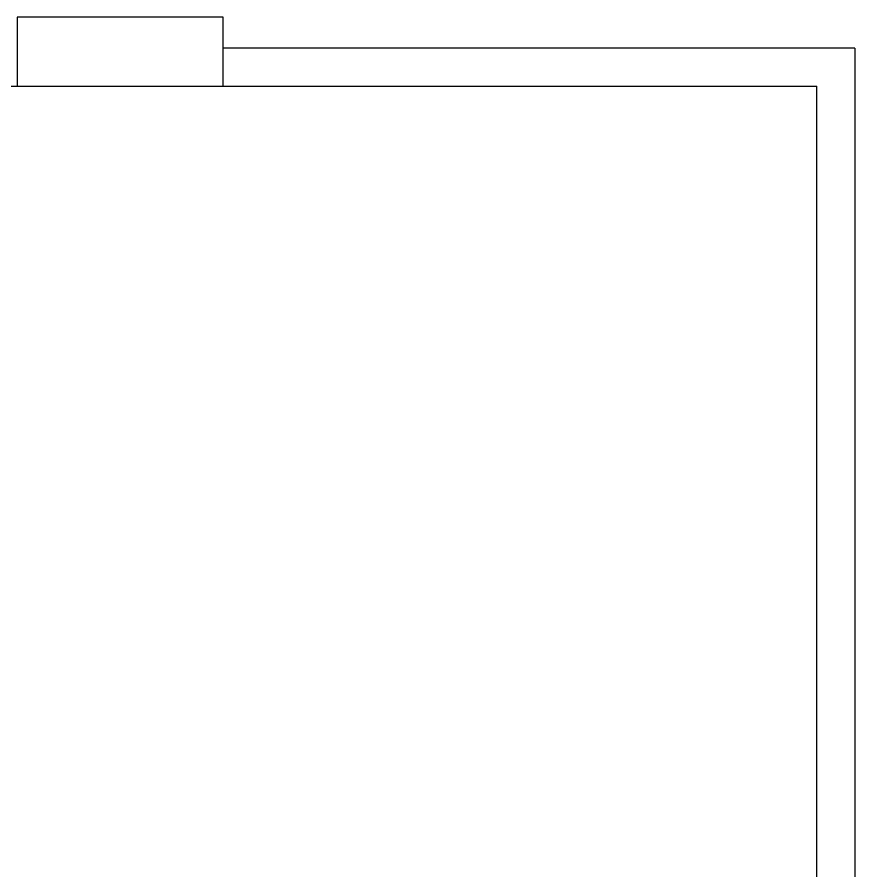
# Model space of a CAD drawing. Extents: x 11182 to 734459, y -1391328 to 152085.
# Drawn here: x 708293 to 716430, y -835344 to -827056 of the extents above; entities that cross this region are included whole.
import ezdxf

# ---------------------------------------------------------------- set-up
doc = ezdxf.new("R2010")
doc.units = 0
doc.header["$LTSCALE"] = 500
doc.header["$MEASUREMENT"] = 0
doc.layers.add('1_Wall_Exist', color=251, linetype='CONTINUOUS')

msp = doc.modelspace()

# ---------------------------------------------------------------- linework, layer by layer
at = {"layer": '1_Wall_Exist'}
for p, q in [((708293, -827055.8), (708293, -827727.3)), ((710293, -827055.8), (708293, -827055.8)), ((710293, -827727.3), (710293, -827055.8)), ((716430, -827357.3), (710293, -827357.3)), ((716430, -827357.3), (716430, -836534.7)), ((695893, -827727.3), (716060, -827727.3)), ((716060, -836055.6), (716060, -827727.3))]:
    msp.add_line(p, q, dxfattribs=at)

doc.saveas('drawing.dxf')
